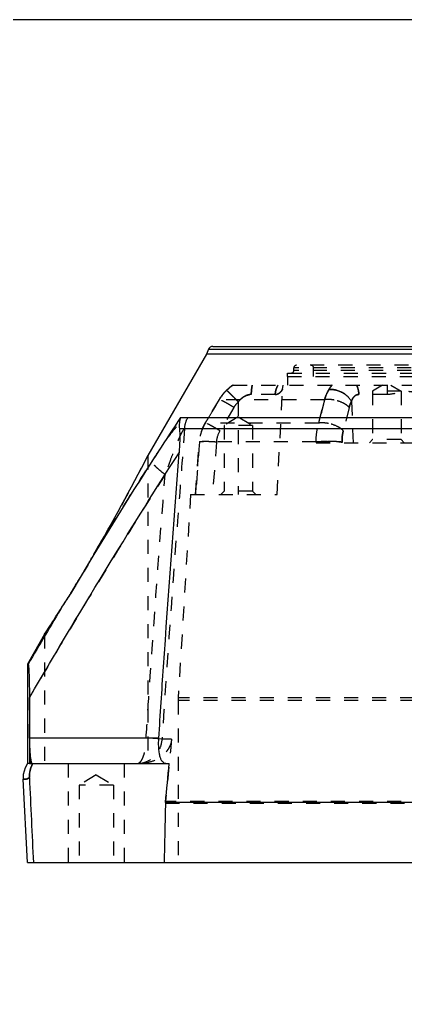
# Model space of a CAD drawing. Header units: millimetres. Extents: x 97 to 1722, y -6063 to 1553.
# Drawn here: x 959.4 to 1004.3, y 147.5 to 261.3 of the extents above; entities that cross this region are included whole.
import ezdxf

# ---------------------------------------------------------------- set-up
doc = ezdxf.new("R2010")
doc.units = ezdxf.units.MM
doc.header["$LTSCALE"] = 16.335
doc.linetypes.add('HIDDEN', pattern=[0.2, 0.1, -0.1])
doc.layers.get('0').update_dxf_attribs({"linetype": 'CONTINUOUS'})
doc.layers.add('DEFAULT_2', color=8, linetype='HIDDEN')

msp = doc.modelspace()

# ---------------------------------------------------------------- linework, layer by layer
at = {"color": 7, "linetype": 'Continuous'}
for p, q in [((981.408, 222.962), (981.156, 222.402)), ((981.408, 222.962), (1019.194, 222.962)), ((981.882, 223.306), (1019.36, 223.306)), ((981.156, 222.402), (974.358, 210.627)), ((1057.56, 222.402), (981.156, 222.402)), ((978.157, 215.048), (1006.216, 215.048)), ((1006.094, 213.731), (978.015, 213.731)), ((962.358, 189.843), (960.358, 186.378)), ((960.358, 186.378), (960.358, 174.832)), ((960.358, 186.378), (960.436, 186.378)), ((975.624, 177.769), (960.597, 177.77)), ((960.605, 174.832), (960.358, 174.832)), ((960.9, 174.832), (976.834, 174.832)), ((960.358, 163.306), (959.85, 172.999)), ((1007.04, 170.306), (976.393, 170.306)), ((960.358, 163.306), (1078.358, 163.306))]:
    msp.add_line(p, q, dxfattribs=at)
msp.add_lwpolyline([(897.688, 261.281), (1248.775, 261.281), (1248.775, -28.006), (897.688, -28.006)], close=True)
msp.add_lwpolyline([(960.358, 174.832), (960.088, 174.336), (959.871, 173.541), (959.85, 172.999)], dxfattribs=at)
for centre, radius, start, end in [((981.882, 222.806), 0.5, 90, 161.75241), ((771.166, 314.305), 228.115, 329.67675, 332.96689), ((1909.261, -372.377), 1101.125, 149.097206, 149.506482), ((747.948, 328.198), 255.174, 327.16651, 328.04371), ((963.856, 173.201), 3.295, 150.33497, 150.99418)]:
    msp.add_arc(centre, radius, start, end, dxfattribs=at)
msp.add_ellipse((1019.358, -378.603), major_axis=(-15.6, 868.191), ratio=0.0492313, start_param=0.8854651, end_param=0.8958281, dxfattribs=at)
for points, knots in [([(978.157, 215.048), (976.42, 212.437), (973.015, 207.159), (969.71, 201.819), (968.072, 199.135)], [0, 0, 0, 0, 0.499317, 1, 1, 1, 1]), ([(978.157, 215.048), (978.084, 214.845), (977.986, 214.407), (977.99, 213.959), (978.015, 213.731)], [0, 0, 0, 0, 0.4842462, 1, 1, 1, 1]), ([(978.015, 213.731), (978.039, 213.513), (978.062, 213.06), (978.057, 212.126), (978.015, 211.412), (977.978, 210.933)], [0, 0, 0, 0, 0.2343979, 0.485804, 1, 1, 1, 1]), ([(960.589, 182.503), (963.686, 187.758), (969.374, 197.301), (975.254, 206.728), (977.978, 210.933)], [0, 0, 0, 0, 0.5490191, 1, 1, 1, 1]), ([(975.624, 177.769), (975.798, 180.536), (976.524, 191.594), (977.343, 202.647), (977.978, 210.933)], [0, 0, 0, 0, 0.2501137, 1, 1, 1, 1]), ([(968.072, 199.135), (967.77, 198.618), (967.175, 197.586), (966.276, 196.057), (965.364, 194.579), (964.748, 193.617), (964.451, 193.141)], [0, 0, 0, 0, 0.2563771, 0.5105698, 0.7598672, 1, 1, 1, 1]), ([(960.436, 186.378), (960.439, 186.378), (960.447, 186.366), (960.453, 186.344), (960.462, 186.306), (960.47, 186.254), (960.479, 186.189), (960.491, 186.077), (960.504, 185.913), (960.519, 185.692), (960.532, 185.446), (960.543, 185.181), (960.557, 184.805), (960.57, 184.319), (960.581, 183.722), (960.587, 183.115), (960.589, 182.708), (960.589, 182.503)], [0, 0, 0, 0, 0.0028376, 0.0090104, 0.0188621, 0.0324173, 0.0495104, 0.0698487, 0.1188694, 0.1766816, 0.2408433, 0.3095043, 0.3813359, 0.5310997, 0.6855446, 0.8422927, 1, 1, 1, 1]), ([(960.596, 177.77), (960.597, 177.568), (960.602, 177.174), (960.621, 176.61), (960.65, 176.101), (960.688, 175.667), (960.726, 175.358), (960.761, 175.158), (960.787, 175.044), (960.812, 174.954), (960.839, 174.889), (960.864, 174.847), (960.888, 174.832), (960.899, 174.832)], [0, 0, 0, 0, 0.2030379, 0.3952434, 0.5679875, 0.7152906, 0.8332083, 0.88042, 0.9195998, 0.9507428, 0.9739708, 0.9897878, 1, 1, 1, 1]), ([(976.446, 174.832), (976.378, 174.832), (976.235, 174.864), (976.047, 175.015), (975.892, 175.259), (975.767, 175.597), (975.673, 176.032), (975.615, 176.554), (975.596, 177.143), (975.61, 177.557), (975.624, 177.769)], [0, 0, 0, 0, 0.0614693, 0.1297517, 0.2149077, 0.3236421, 0.4592116, 0.6211665, 0.8045697, 1, 1, 1, 1]), ([(960.585, 173.188), (960.572, 173.468), (960.629, 174.032), (960.839, 174.557), (960.974, 174.799)], [0, 0, 0, 0, 0.5030061, 1, 1, 1, 1]), ([(959.85, 172.999), (959.923, 172.999), (960.011, 173), (960.121, 172.999), (960.184, 173.006), (960.262, 173.026), (960.402, 173.077), (960.51, 173.138), (960.585, 173.188)], [0, 0, 0, 0, 0.280313, 0.3428132, 0.4232654, 0.5262216, 0.6527745, 1, 1, 1, 1])]:
    msp.add_open_spline(points, degree=3, knots=knots, dxfattribs=at)
for points in [[(960.589, 182.503), (960.591, 180.925), (960.594, 179.347), (960.597, 177.77)], [(960.596, 177.77), (960.599, 176.79), (960.602, 175.811), (960.606, 174.832)], [(960.606, 174.832), (960.703, 174.831), (960.801, 174.834), (960.899, 174.832)], [(976.393, 170.306), (976.539, 171.815), (976.686, 173.324), (976.834, 174.832)], [(960.585, 173.188), (960.739, 169.894), (960.894, 166.6), (961.049, 163.306)]]:
    msp.add_open_spline(points, degree=3, dxfattribs=at)
at = {"layer": 'DEFAULT_2', "color": 8, "linetype": 'HIDDEN'}
for p, q in [((991.308, 220.506), (991.308, 220.806)), ((1047.408, 220.806), (991.308, 220.806)), ((1047.108, 221.106), (991.608, 221.106)), ((993.608, 219.806), (993.608, 220.806)), ((990.558, 219.806), (990.558, 218.806)), ((990.559, 219.806), (1048.158, 219.806)), ((990.583, 219.806), (990.583, 220.206)), ((990.584, 220.206), (1048.133, 220.206)), ((1047.408, 220.506), (991.308, 220.506)), ((984.107, 218.706), (983.479, 218.195)), ((984.258, 218.806), (984.082, 218.688)), ((984.258, 218.806), (1054.522, 218.806)), ((1001.623, 218.806), (1000.458, 218.106)), ((1002.593, 218.806), (1003.758, 218.106)), ((983.479, 218.195), (983.479, 218.195)), ((983.479, 218.195), (983.479, 218.195)), ((983.479, 218.195), (983.486, 218.174)), ((989.144, 217.71), (986.361, 217.71)), ((989.358, 206.106), (989.999, 218.32)), ((1002.132, 217.71), (998.862, 217.71)), ((1000.458, 218.106), (1000.458, 212.481)), ((1003.758, 218.106), (1000.458, 218.106)), ((1003.758, 218.106), (1003.758, 212.481)), ((982.63, 217.134), (981.003, 214.416)), ((982.63, 217.134), (982.647, 217.106)), ((994.875, 217.106), (982.647, 217.106)), ((984.345, 216.211), (982.721, 213.496)), ((984.858, 216.851), (984.858, 206.106)), ((997.738, 216.211), (997.051, 213.496)), ((997.993, 216.909), (998.211, 212.106)), ((984.858, 215.097), (983.208, 214.106)), ((984.858, 215.097), (986.508, 214.106)), ((981.003, 214.416), (981.018, 214.39)), ((994.204, 214.39), (981.018, 214.39)), ((983.208, 214.106), (983.208, 206.481)), ((986.508, 214.106), (983.208, 214.106)), ((986.508, 214.106), (986.508, 206.481)), ((979.873, 206.106), (980.31, 212.216)), ((993.894, 212.195), (980.341, 212.195)), ((982.305, 212.181), (981.87, 206.106)), ((993.892, 212.195), (993.893, 212.106)), ((993.893, 212.106), (1006.608, 212.106)), ((996.903, 212.106), (996.903, 212.179)), ((1000.458, 212.481), (1000.083, 212.106)), ((1003.758, 212.481), (1000.458, 212.481)), ((1003.758, 212.481), (1004.133, 212.106)), ((974.358, 210.627), (974.358, 174.832)), ((979.314, 206.106), (977.868, 182.458)), ((979.314, 206.106), (989.358, 206.106)), ((983.208, 206.481), (982.833, 206.106)), ((986.508, 206.481), (983.208, 206.481)), ((986.508, 206.481), (986.883, 206.106)), ((968.098, 199.18), (968.072, 199.135)), ((962.358, 189.843), (962.436, 189.962)), ((962.358, 189.843), (962.358, 174.832)), ((977.861, 182.306), (977.858, 182.153)), ((977.858, 182.153), (977.858, 163.306)), ((1060.858, 182.153), (977.858, 182.153)), ((977.868, 182.458), (977.861, 182.306)), ((1060.849, 182.458), (977.868, 182.458)), ((976.004, 177.649), (974.148, 177.77)), ((977.112, 177.649), (976.004, 177.649)), ((965.108, 174.832), (965.108, 163.306)), ((971.608, 174.832), (971.608, 163.306)), ((968.358, 173.508), (966.358, 172.306)), ((968.358, 173.508), (970.358, 172.306)), ((966.358, 172.306), (966.358, 163.306)), ((970.358, 172.306), (966.358, 172.306)), ((970.358, 172.306), (970.358, 163.306)), ((976.391, 170.214), (1007.037, 170.214)), ((1007.046, 170.397), (976.402, 170.397))]:
    msp.add_line(p, q, dxfattribs=at)
msp.add_lwpolyline([(989.999, 218.32), (990.022, 218.535), (990.085, 218.806)], dxfattribs=at)
for centre, radius, start, end in [((991.608, 220.806), 0.3, 90, 180), ((993.308, 220.806), 0.3, 0, 90), ((991.008, 220.506), 0.3, 270, 0), ((987.088, 214.461), 5.173, 122.86247, 134.12947), ((1355.18, 217.642), 353.048, 179.81117, 179.98893), ((1318.222, 217.704), 316.091, 179.80034, 179.99888), ((986.976, 214.524), 5.07, 133.60992, 149.01761), ((987.02, 214.535), 5.073, 134.16318, 149.54491), ((989.143, 218.436), 0.725, 270.02662, 281.08758), ((986.968, 214.635), 3.06, 133.59567, 149.00906), ((985.279, 211.857), 4.983, 149.10935, 175.86823), ((985.337, 211.856), 5.007, 149.59757, 176.11445), ((985.279, 211.963), 2.982, 149.05861, 175.80677), ((774.643, 312.403), 224.153, 329.66078, 332.9958), ((857.09, 261.534), 127.308, 329.40724, 329.71634), ((890.02, 241.987), 89.014, 328.1501, 329.45008), ((886.791, 244.054), 92.847, 327.81655, 328.11853), ((1963.887, -404.81), 1164.653, 149.108404, 149.495341), ((747.746, 328.33), 255.416, 327.19815, 327.86566), ((750.811, 326.394), 251.791, 327.86778, 328.04726), ((3611.791, -83.815), 2647.621, 174.33256, 174.490258), ((978.867, 170.159), 2.476, 174.49166, 178.72626)]:
    msp.add_arc(centre, radius, start, end, dxfattribs=at)
for points, knots in [([(986.361, 217.71), (986.364, 217.895), (986.385, 218.263), (986.439, 218.627), (986.478, 218.806)], [0, 0, 0, 0, 0.5032187, 1, 1, 1, 1]), ([(986.478, 218.806), (986.439, 218.627), (986.385, 218.263), (986.364, 217.895), (986.361, 217.71)], [0, 0, 0, 0, 0.4967813, 1, 1, 1, 1]), ([(989.477, 218.806), (989.376, 218.645), (989.217, 218.289), (989.152, 217.905), (989.144, 217.71)], [0, 0, 0, 0, 0.4928008, 1, 1, 1, 1]), ([(989.144, 217.71), (989.152, 217.905), (989.217, 218.289), (989.376, 218.645), (989.477, 218.806)], [0, 0, 0, 0, 0.5071991, 1, 1, 1, 1]), ([(995.37, 218.271), (995.398, 218.32), (995.514, 218.507), (995.647, 218.684), (995.756, 218.806)], [0, 0, 0, 0, 0.2572796, 1, 1, 1, 1]), ([(995.756, 218.806), (995.72, 218.766), (995.578, 218.598), (995.454, 218.415), (995.37, 218.271)], [0, 0, 0, 0, 0.2432419, 1, 1, 1, 1]), ([(998.862, 217.71), (998.858, 217.802), (998.828, 218.178), (998.722, 218.551), (998.593, 218.806)], [0, 0, 0, 0, 0.2428141, 1, 1, 1, 1]), ([(998.593, 218.806), (998.636, 218.721), (998.784, 218.372), (998.852, 217.992), (998.862, 217.71)], [0, 0, 0, 0, 0.2531741, 1, 1, 1, 1]), ([(983.486, 218.174), (983.483, 218.178), (983.48, 218.184), (983.478, 218.193), (983.479, 218.195)], [0, 0, 0, 0, 0.6817089, 1, 1, 1, 1]), ([(983.479, 218.195), (983.482, 218.197), (983.497, 218.19), (983.517, 218.177), (983.553, 218.148), (983.601, 218.107), (983.662, 218.052), (983.736, 217.984), (983.821, 217.902), (983.955, 217.773), (984.14, 217.589), (984.375, 217.351), (984.617, 217.103), (984.779, 216.935), (984.858, 216.851)], [0, 0, 0, 0, 0.0055595, 0.0193464, 0.0423521, 0.0751263, 0.1179591, 0.1703475, 0.2315905, 0.3009837, 0.4603224, 0.6373756, 0.8205385, 1, 1, 1, 1]), ([(984.858, 216.851), (984.779, 216.935), (984.617, 217.103), (984.375, 217.351), (984.141, 217.589), (983.955, 217.772), (983.821, 217.902), (983.736, 217.983), (983.663, 218.051), (983.601, 218.107), (983.554, 218.148), (983.517, 218.177), (983.497, 218.19), (983.482, 218.197), (983.48, 218.195)], [0, 0, 0, 0, 0.1794415, 0.3625023, 0.5393142, 0.6987373, 0.7682688, 0.8293528, 0.8815061, 0.9243484, 0.9575068, 0.9807115, 0.9944521, 1, 1, 1, 1]), ([(986.361, 217.71), (986.23, 217.71), (985.956, 217.673), (985.559, 217.505), (985.181, 217.229), (984.961, 216.987), (984.858, 216.851)], [0, 0, 0, 0, 0.2208688, 0.4561522, 0.7149859, 1, 1, 1, 1]), ([(984.858, 216.851), (984.961, 216.987), (985.181, 217.229), (985.559, 217.505), (985.956, 217.673), (986.23, 217.71), (986.361, 217.71)], [0, 0, 0, 0, 0.2850141, 0.5438479, 0.7791311, 1, 1, 1, 1]), ([(989.144, 217.71), (989.262, 217.71), (989.451, 217.76), (989.662, 217.902), (989.798, 218.033), (989.883, 218.142), (989.933, 218.213), (989.957, 218.252), (989.976, 218.281), (989.988, 218.301), (989.995, 218.313), (989.997, 218.319), (989.999, 218.32)], [0, 0, 0, 0, 0.3235125, 0.5098259, 0.694363, 0.8362166, 0.889073, 0.930683, 0.961809, 0.9832392, 0.9957487, 1, 1, 1, 1]), ([(989.999, 218.32), (989.999, 218.321), (989.993, 218.312), (989.991, 218.307), (989.98, 218.288), (989.959, 218.253), (989.916, 218.187), (989.843, 218.089), (989.737, 217.97), (989.601, 217.856), (989.446, 217.769), (989.336, 217.734), (989.283, 217.724)], [0, 0, 0, 0, 0.0037068, 0.0153229, 0.0351244, 0.0634219, 0.1484197, 0.2762808, 0.4478108, 0.6444952, 0.829933, 1, 1, 1, 1]), ([(994.875, 217.106), (994.907, 217.212), (995.039, 217.614), (995.213, 218.002), (995.37, 218.271)], [0, 0, 0, 0, 0.2631123, 1, 1, 1, 1]), ([(995.37, 218.271), (995.319, 218.184), (995.119, 217.812), (994.968, 217.415), (994.875, 217.106)], [0, 0, 0, 0, 0.2367961, 1, 1, 1, 1]), ([(995.37, 218.271), (995.507, 218.291), (995.81, 218.298), (996.108, 218.249), (996.264, 218.209)], [0, 0, 0, 0, 0.4632939, 1, 1, 1, 1]), ([(996.264, 218.209), (996.108, 218.249), (995.81, 218.298), (995.507, 218.291), (995.37, 218.271)], [0, 0, 0, 0, 0.5367067, 1, 1, 1, 1]), ([(996.264, 218.209), (996.456, 218.159), (996.834, 218.017), (997.463, 217.628), (997.843, 217.212), (997.993, 216.909)], [0, 0, 0, 0, 0.2697015, 0.5417503, 1, 1, 1, 1]), ([(997.993, 216.91), (997.843, 217.212), (997.463, 217.628), (996.834, 218.017), (996.456, 218.159), (996.264, 218.209)], [0, 0, 0, 0, 0.4582507, 0.7302991, 1, 1, 1, 1]), ([(998.862, 217.71), (998.77, 217.71), (998.583, 217.679), (998.332, 217.515), (998.13, 217.249), (998.035, 217.031), (997.993, 216.91)], [0, 0, 0, 0, 0.2171225, 0.4390026, 0.6938845, 1, 1, 1, 1]), ([(997.993, 216.91), (998.035, 217.031), (998.13, 217.249), (998.332, 217.515), (998.583, 217.679), (998.77, 217.71), (998.862, 217.71)], [0, 0, 0, 0, 0.3061157, 0.5609976, 0.7828769, 1, 1, 1, 1]), ([(1006.248, 217.71), (1006.131, 217.71), (1005.859, 217.771), (1005.446, 217.906), (1004.985, 218.02), (1004.503, 218.06), (1003.983, 218.014), (1003.197, 217.854), (1002.57, 217.71), (1002.132, 217.71)], [0, 0, 0, 0, 0.0840263, 0.1977667, 0.3124355, 0.4239408, 0.5436142, 0.6855013, 1, 1, 1, 1]), ([(982.647, 217.106), (982.443, 216.767), (982.035, 216.088), (981.494, 215.182), (981.154, 214.616), (981.018, 214.39)], [0, 0, 0, 0, 0.3749523, 0.7500498, 1, 1, 1, 1]), ([(981.018, 214.39), (981.154, 214.616), (981.494, 215.182), (982.035, 216.088), (982.443, 216.767), (982.647, 217.106)], [0, 0, 0, 0, 0.2499503, 0.6250477, 1, 1, 1, 1]), ([(982.63, 217.134), (982.628, 217.131), (982.634, 217.119), (982.642, 217.111), (982.647, 217.106)], [0, 0, 0, 0, 0.3137297, 1, 1, 1, 1]), ([(984.346, 216.21), (984.236, 216.276), (984.022, 216.403), (983.709, 216.584), (983.419, 216.748), (983.164, 216.888), (982.978, 216.987), (982.852, 217.05), (982.779, 217.085), (982.72, 217.111), (982.675, 217.129), (982.65, 217.136), (982.632, 217.138), (982.63, 217.134)], [0, 0, 0, 0, 0.1955953, 0.3832663, 0.5554638, 0.7061021, 0.8296839, 0.8798145, 0.9215817, 0.9545889, 0.9785633, 0.9934847, 1, 1, 1, 1]), ([(994.204, 214.39), (994.26, 214.616), (994.354, 215.013), (994.496, 215.579), (994.67, 216.256), (994.791, 216.767), (994.875, 217.106)], [0, 0, 0, 0, 0.2496603, 0.4373162, 0.6253345, 1, 1, 1, 1]), ([(994.875, 217.106), (994.819, 216.88), (994.725, 216.483), (994.583, 215.917), (994.409, 215.24), (994.288, 214.729), (994.204, 214.39)], [0, 0, 0, 0, 0.2496352, 0.4373115, 0.6253255, 1, 1, 1, 1]), ([(996.008, 217.062), (995.812, 217.1), (995.434, 217.147), (995.053, 217.133), (994.875, 217.106)], [0, 0, 0, 0, 0.526385, 1, 1, 1, 1]), ([(996.008, 217.062), (995.812, 217.1), (995.434, 217.147), (995.053, 217.133), (994.875, 217.106)], [0, 0, 0, 0, 0.5263849, 1, 1, 1, 1]), ([(997.738, 216.21), (997.647, 216.313), (997.419, 216.506), (996.854, 216.833), (996.357, 216.993), (996.008, 217.062)], [0, 0, 0, 0, 0.2097235, 0.4546069, 1, 1, 1, 1]), ([(997.738, 216.21), (997.647, 216.313), (997.419, 216.506), (996.854, 216.833), (996.356, 216.993), (996.008, 217.062)], [0, 0, 0, 0, 0.2097413, 0.4546297, 1, 1, 1, 1]), ([(997.993, 216.909), (997.967, 216.858), (997.862, 216.633), (997.784, 216.395), (997.738, 216.211)], [0, 0, 0, 0, 0.2345315, 1, 1, 1, 1]), ([(997.738, 216.211), (997.754, 216.275), (997.821, 216.514), (997.911, 216.747), (997.993, 216.909)], [0, 0, 0, 0, 0.2652061, 1, 1, 1, 1]), ([(974.829, 209.952), (975.01, 210.234), (975.372, 210.791), (975.921, 211.613), (976.471, 212.404), (977.018, 213.154), (977.556, 213.84), (978.003, 214.349), (978.35, 214.686), (978.583, 214.876), (978.792, 215.005), (978.935, 215.048), (978.996, 215.048)], [0, 0, 0, 0, 0.150933, 0.2995166, 0.4447238, 0.584936, 0.7173942, 0.8371074, 0.889595, 0.935148, 0.9721421, 1, 1, 1, 1]), ([(978.62, 213.731), (978.626, 213.843), (978.678, 214.299), (978.83, 214.744), (978.996, 215.048)], [0, 0, 0, 0, 0.2439919, 1, 1, 1, 1]), ([(981.003, 214.416), (981.002, 214.413), (981.007, 214.402), (981.013, 214.395), (981.018, 214.39)], [0, 0, 0, 0, 0.3195867, 1, 1, 1, 1]), ([(982.72, 213.495), (982.611, 213.56), (982.396, 213.687), (982.083, 213.868), (981.793, 214.031), (981.538, 214.171), (981.351, 214.269), (981.226, 214.332), (981.152, 214.367), (981.094, 214.393), (981.049, 214.41), (981.023, 214.418), (981.005, 214.419), (981.003, 214.416)], [0, 0, 0, 0, 0.1956022, 0.3832737, 0.5554684, 0.706102, 0.8296793, 0.879808, 0.921574, 0.9545808, 0.978556, 0.9934795, 1, 1, 1, 1]), ([(982.721, 213.494), (982.611, 213.56), (982.396, 213.686), (982.083, 213.868), (981.793, 214.031), (981.539, 214.171), (981.351, 214.269), (981.226, 214.332), (981.152, 214.367), (981.094, 214.393), (981.049, 214.41), (981.023, 214.418), (981.005, 214.419), (981.003, 214.416)], [0, 0, 0, 0, 0.1956314, 0.3832203, 0.5554008, 0.7060776, 0.8296369, 0.879795, 0.9215616, 0.9545648, 0.9785822, 0.9935003, 1, 1, 1, 1]), ([(993.892, 212.195), (993.895, 212.575), (993.948, 213.316), (994.101, 214.044), (994.204, 214.39)], [0, 0, 0, 0, 0.5128355, 1, 1, 1, 1]), ([(995.321, 214.343), (995.128, 214.381), (994.756, 214.428), (994.379, 214.416), (994.204, 214.39)], [0, 0, 0, 0, 0.525642, 1, 1, 1, 1]), ([(995.321, 214.343), (995.128, 214.381), (994.756, 214.428), (994.379, 214.416), (994.204, 214.39)], [0, 0, 0, 0, 0.525642, 1, 1, 1, 1]), ([(997.05, 213.495), (996.96, 213.597), (996.732, 213.79), (996.167, 214.116), (995.669, 214.275), (995.321, 214.343)], [0, 0, 0, 0, 0.2096431, 0.4545054, 1, 1, 1, 1]), ([(997.051, 213.494), (996.96, 213.597), (996.732, 213.79), (996.167, 214.116), (995.669, 214.275), (995.321, 214.343)], [0, 0, 0, 0, 0.2096225, 0.4544805, 1, 1, 1, 1]), ([(978.62, 213.731), (978.384, 210.727), (977.449, 198.704), (976.577, 186.676), (976.004, 177.649)], [0, 0, 0, 0, 0.2499021, 1, 1, 1, 1]), ([(978.62, 213.731), (978.605, 213.728), (978.574, 213.712), (978.501, 213.646), (978.394, 213.493), (978.236, 213.216), (978.027, 212.781), (977.746, 212.135), (977.382, 211.222), (976.905, 209.952), (976.557, 208.98), (976.358, 208.413)], [0, 0, 0, 0, 0.0074821, 0.0179053, 0.0505307, 0.1030299, 0.1826637, 0.2995576, 0.4666269, 0.6901711, 1, 1, 1, 1]), ([(997.051, 213.496), (997.025, 213.394), (996.933, 212.961), (996.9, 212.516), (996.903, 212.179)], [0, 0, 0, 0, 0.2379785, 1, 1, 1, 1]), ([(996.903, 212.179), (996.902, 212.294), (996.911, 212.736), (996.97, 213.179), (997.051, 213.496)], [0, 0, 0, 0, 0.2601067, 1, 1, 1, 1]), ([(980.341, 212.195), (980.286, 211.434), (980.175, 209.912), (980.031, 207.882), (979.939, 206.613), (979.902, 206.106)], [0, 0, 0, 0, 0.3749739, 0.750028, 1, 1, 1, 1]), ([(979.902, 206.106), (979.939, 206.613), (980.031, 207.882), (980.175, 209.912), (980.286, 211.434), (980.341, 212.195)], [0, 0, 0, 0, 0.2499722, 0.6250267, 1, 1, 1, 1]), ([(980.31, 212.216), (980.309, 212.212), (980.322, 212.202), (980.333, 212.198), (980.341, 212.195)], [0, 0, 0, 0, 0.3222787, 1, 1, 1, 1]), ([(982.305, 212.178), (982.176, 212.187), (981.922, 212.204), (981.553, 212.225), (981.213, 212.24), (980.915, 212.249), (980.698, 212.251), (980.553, 212.249), (980.469, 212.246), (980.404, 212.242), (980.354, 212.235), (980.326, 212.23), (980.31, 212.221), (980.31, 212.216)], [0, 0, 0, 0, 0.1941608, 0.3811144, 0.5531499, 0.7039919, 0.8279745, 0.8783376, 0.9203428, 0.953585, 0.9777975, 0.9929964, 1, 1, 1, 1]), ([(993.892, 212.195), (994.099, 212.212), (994.541, 212.237), (995.217, 212.252), (995.888, 212.247), (996.322, 212.23), (996.524, 212.215)], [0, 0, 0, 0, 0.2364257, 0.5043722, 0.7701399, 1, 1, 1, 1]), ([(995.173, 212.248), (994.946, 212.246), (994.518, 212.236), (994.091, 212.212), (993.892, 212.195)], [0, 0, 0, 0, 0.5314537, 1, 1, 1, 1]), ([(996.903, 212.178), (996.797, 212.193), (996.553, 212.216), (995.977, 212.247), (995.506, 212.252), (995.173, 212.248)], [0, 0, 0, 0, 0.1845519, 0.423782, 1, 1, 1, 1]), ([(996.524, 212.215), (996.56, 212.213), (996.686, 212.203), (996.813, 212.191), (996.903, 212.178)], [0, 0, 0, 0, 0.284284, 1, 1, 1, 1]), ([(968.074, 199.137), (968.628, 200.045), (970.85, 203.669), (973.107, 207.27), (974.829, 209.952)], [0, 0, 0, 0, 0.2503457, 1, 1, 1, 1]), ([(976.358, 208.413), (976.158, 208.558), (975.788, 208.843), (975.37, 209.215), (975.107, 209.497), (974.967, 209.674), (974.876, 209.824), (974.841, 209.92), (974.835, 209.962)], [0, 0, 0, 0, 0.3367238, 0.6364692, 0.7604467, 0.8628276, 0.9421543, 1, 1, 1, 1]), ([(976.358, 208.413), (973.868, 204.513), (968.546, 195.915), (963.373, 187.227), (960.589, 182.503)], [0, 0, 0, 0, 0.4576632, 1, 1, 1, 1]), ([(974.148, 177.77), (974.269, 179.669), (974.938, 189.889), (975.705, 200.101), (976.358, 208.413)], [0, 0, 0, 0, 0.1858739, 1, 1, 1, 1]), ([(967.025, 197.335), (967.113, 197.484), (967.462, 198.084), (967.809, 198.685), (968.072, 199.135)], [0, 0, 0, 0, 0.2493942, 1, 1, 1, 1]), ([(964.451, 193.141), (964.526, 193.261), (964.832, 193.748), (965.141, 194.233), (965.372, 194.6)], [0, 0, 0, 0, 0.2450818, 1, 1, 1, 1]), ([(960.899, 174.832), (960.888, 174.832), (960.864, 174.847), (960.839, 174.889), (960.812, 174.954), (960.787, 175.044), (960.761, 175.158), (960.726, 175.358), (960.688, 175.667), (960.65, 176.101), (960.621, 176.61), (960.602, 177.174), (960.597, 177.568), (960.596, 177.77)], [0, 0, 0, 0, 0.010211, 0.0260248, 0.0492495, 0.0803881, 0.1195646, 0.1667793, 0.284708, 0.4320353, 0.6048059, 0.7969962, 1, 1, 1, 1]), ([(973.122, 174.832), (973.191, 174.832), (973.344, 174.882), (973.534, 175.066), (973.706, 175.342), (973.855, 175.707), (973.979, 176.149), (974.072, 176.653), (974.132, 177.2), (974.147, 177.577), (974.148, 177.77)], [0, 0, 0, 0, 0.0624561, 0.1393058, 0.2373111, 0.3576002, 0.498214, 0.6554015, 0.8245732, 1, 1, 1, 1]), ([(973.122, 174.832), (973.484, 174.832), (974.218, 174.978), (975.154, 175.601), (975.801, 176.533), (975.982, 177.276), (976.004, 177.649)], [0, 0, 0, 0, 0.2457352, 0.4938925, 0.7455842, 1, 1, 1, 1]), ([(977.112, 177.649), (977.09, 177.433), (976.99, 177.007), (976.691, 176.431), (976.283, 175.939), (975.636, 175.405), (974.686, 174.955), (973.857, 174.832), (973.446, 174.832)], [0, 0, 0, 0, 0.1295016, 0.2573623, 0.3835741, 0.5084266, 0.7547819, 1, 1, 1, 1]), ([(960.992, 174.832), (960.852, 174.586), (960.632, 174.051), (960.571, 173.474), (960.585, 173.188)], [0, 0, 0, 0, 0.4968942, 1, 1, 1, 1]), ([(960.585, 173.188), (960.507, 173.136), (960.377, 173.061), (960.181, 173.001), (960.055, 172.998), (959.779, 172.999), (959.85, 172.999)], [0, 0, 0, 0, 0.3624073, 0.5956941, 0.7253395, 1, 1, 1, 1])]:
    msp.add_open_spline(points, degree=3, knots=knots, dxfattribs=at)
for points in [[(960.597, 177.77), (960.594, 179.347), (960.591, 180.925), (960.589, 182.503)], [(960.596, 177.77), (960.599, 176.79), (960.602, 175.811), (960.606, 174.832)], [(960.899, 174.832), (960.801, 174.834), (960.703, 174.831), (960.606, 174.832)]]:
    msp.add_open_spline(points, degree=3, dxfattribs=at)

doc.saveas('drawing.dxf')
